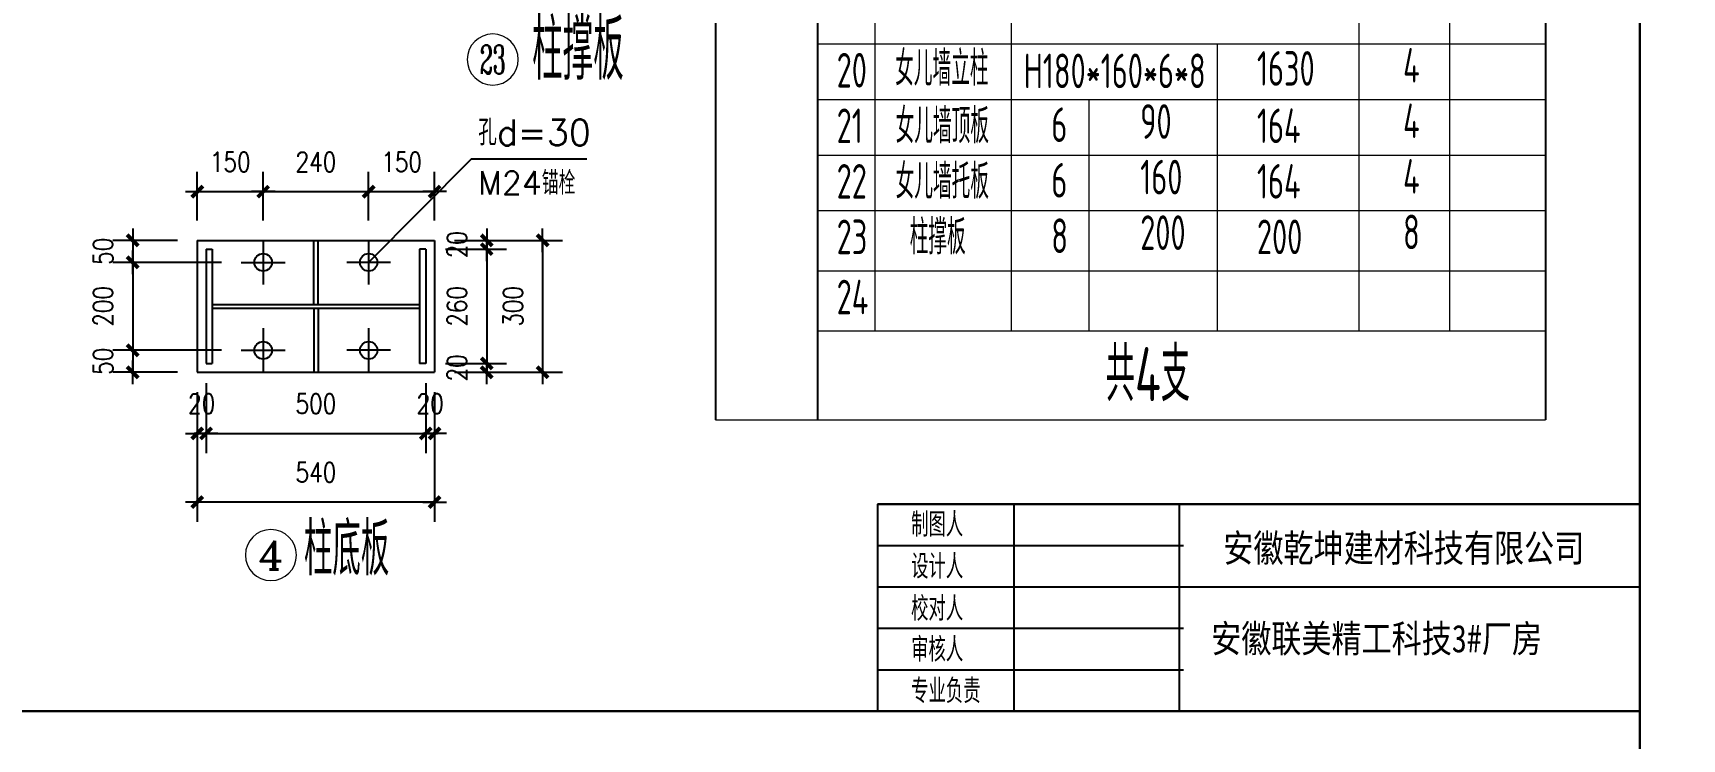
# Model space of a CAD drawing. Header units: millimetres. Extents: x 1471994 to 4527627, y -5186613 to -1927582.
# Drawn here: x 1502645 to 1510151, y -1975454 to -1972243 of the extents above; entities that cross this region are included whole.
import ezdxf
from ezdxf.enums import TextEntityAlignment as Align

# ---------------------------------------------------------------- set-up
doc = ezdxf.new("R2010")
doc.units = ezdxf.units.MM
doc.header["$LTSCALE"] = 1000
doc.header["$PDMODE"] = 34
doc.linetypes.add('CENTER', pattern=[50.8, 31.75, -6.35, 6.35, -6.35])
doc.layers.add('轴线层', color=1, linetype='CENTER', lineweight=15)
doc.layers.add('钢架', color=7, linetype='Continuous', lineweight=25)
doc.styles.add('COMPLEX', font='COMPLEX')
doc.styles.add('DIM_FONT', font='simplex.shx', dxfattribs={"width": 0.8, "bigfont": 'hztxt.shx'})
doc.styles.add('hz', font='gbenor.shx', dxfattribs={"width": 0.75, "height": 100, "bigfont": 'gbcbig.shx'})
doc.styles.get("Standard").update_dxf_attribs({"font": 'txt', "bigfont": 'gbcbig.shx'})
doc.styles.add('图框', font='')
doc.styles.get('图框').set_extended_font_data('SimSun')
doc.dimstyles.new('WGH(2)', dxfattribs={"dimscale": 1.2, "dimtxt": 100, "dimasz": 0.5, "dimexe": 75, "dimexo": 75, "dimgap": 75, "dimtad": 1, "dimdec": 0, "dimlfac": 0.5, "dimzin": 0, "dimdsep": 46, "dimtxsty": 'DIM_FONT', "dimblk1": '_DIMX', "dimblk2": '_DIMX', "dimsah": 1, "dimcen": 0.09, "dimclrd": 3, "dimclre": 3, "dimclrt": 7, "dimadec": 0, "dimazin": 0, "dimtfac": 1, "dimtdec": 0, "dimtix": 1, "dimtmove": 2, "dimatfit": 3, "dimldrblk": '_DIMX', "dimfxl": 1, "dimtolj": 1, "dimtzin": 0, "dimarcsym": 0})

# ---------------------------------------------------------------- blocks, each defined once
blk = doc.blocks.new('轴线标号')
at = {"lineweight": 13}
blk.add_circle((0, 0), 0.5, dxfattribs=at)
at = {"layer": '钢架', "lineweight": 13, "style": 'COMPLEX', "width": 1.041667}
blk.add_attdef('A', text='', height=0.56, dxfattribs=at).set_placement((-0.25, -0.28), (0.25, -0.28), align=Align.FIT)
blk = doc.blocks.new('_DIMX')
blk.add_line((-150, 0), (150, 0))
at = {"const_width": 50}
blk.add_lwpolyline([(-70, -70), (70, 70)], dxfattribs=at)
blk = doc.blocks.new('*D421')
at = {"color": 3, "lineweight": -2}
for p, q in [((1503303.3, -1973186), (1503009.2, -1973186)), ((1503099.2, -1973185.6), (1503099.2, -1973185.3)), ((1503099.2, -1973186), (1503099.2, -1973286)), ((1503503.3, -1973286), (1503009.2, -1973286)), ((1503099.2, -1973286.4), (1503099.2, -1973286.7))]:
    blk.add_line(p, q, dxfattribs=at)
at = {"layer": 'Defpoints', "color": 0}
for p in [(1503393.3, -1973186), (1503099.2, -1973286), (1503593.3, -1973286)]:
    blk.add_point(p, dxfattribs=at)
at = {"color": 3, "lineweight": -2, "xscale": 0.36, "yscale": 0.36, "zscale": 0.36}
for p, rotation in [((1503099.2, -1973186), 270), ((1503099.2, -1973286), 90)]:
    blk.add_blockref('_DIMX', p, dxfattribs=dict(at, rotation=rotation))
at = {"color": 7, "insert": (1502964.2, -1973236), "char_height": 90, "attachment_point": 5, "rotation": 90, "style": 'DIM_FONT'}
blk.add_mtext('\\A1;50', dxfattribs=at)
blk = doc.blocks.new('*D422')
at = {"color": 3, "lineweight": -2}
for p, q in [((1503503.3, -1973286), (1503009.2, -1973286)), ((1503099.2, -1973286.4), (1503099.2, -1973685.6)), ((1503503.3, -1973686), (1503009.2, -1973686))]:
    blk.add_line(p, q, dxfattribs=at)
at = {"layer": 'Defpoints', "color": 0}
for p in [(1503593.3, -1973286), (1503099.2, -1973686), (1503593.3, -1973686)]:
    blk.add_point(p, dxfattribs=at)
at = {"color": 3, "lineweight": -2, "xscale": 0.36, "yscale": 0.36, "zscale": 0.36}
for p, rotation in [((1503099.2, -1973286), 90), ((1503099.2, -1973686), 270)]:
    blk.add_blockref('_DIMX', p, dxfattribs=dict(at, rotation=rotation))
at = {"color": 7, "insert": (1502964.2, -1973486), "char_height": 90, "attachment_point": 5, "rotation": 90, "style": 'DIM_FONT'}
blk.add_mtext('\\A1;200', dxfattribs=at)
blk = doc.blocks.new('*D423')
at = {"color": 3, "lineweight": -2}
for p, q in [((1503503.3, -1973686), (1503009.2, -1973686)), ((1503099.2, -1973685.6), (1503099.2, -1973685.3)), ((1503099.2, -1973686), (1503099.2, -1973786)), ((1503303.3, -1973786), (1503009.2, -1973786)), ((1503099.2, -1973786.4), (1503099.2, -1973786.7))]:
    blk.add_line(p, q, dxfattribs=at)
at = {"layer": 'Defpoints', "color": 0}
for p in [(1503593.3, -1973686), (1503099.2, -1973786), (1503393.3, -1973786)]:
    blk.add_point(p, dxfattribs=at)
at = {"color": 3, "lineweight": -2, "xscale": 0.36, "yscale": 0.36, "zscale": 0.36}
for p, rotation in [((1503099.2, -1973686), 270), ((1503099.2, -1973786), 90)]:
    blk.add_blockref('_DIMX', p, dxfattribs=dict(at, rotation=rotation))
at = {"color": 7, "insert": (1502964.2, -1973736), "char_height": 90, "attachment_point": 5, "rotation": 90, "style": 'DIM_FONT'}
blk.add_mtext('\\A1;50', dxfattribs=at)
blk = doc.blocks.new('*D424')
at = {"color": 3, "lineweight": -2}
for p, q in [((1503393.3, -1973096), (1503393.3, -1972874.3)), ((1503693.3, -1973096), (1503693.3, -1972874.3)), ((1503392.9, -1972964.3), (1503392.6, -1972964.3)), ((1503393.3, -1972964.3), (1503693.3, -1972964.3)), ((1503693.7, -1972964.3), (1503694, -1972964.3))]:
    blk.add_line(p, q, dxfattribs=at)
at = {"layer": 'Defpoints', "color": 0}
for p in [(1503693.3, -1972964.3), (1503393.3, -1973186), (1503693.3, -1973186)]:
    blk.add_point(p, dxfattribs=at)
at = {"color": 3, "lineweight": -2, "xscale": 0.36, "yscale": 0.36, "zscale": 0.36}
blk.add_blockref('_DIMX', (1503393.3, -1972964.3), dxfattribs=at)
at = {"color": 3, "lineweight": -2, "xscale": 0.36, "yscale": 0.36, "zscale": 0.36, "rotation": 180}
blk.add_blockref('_DIMX', (1503693.3, -1972964.3), dxfattribs=at)
at = {"color": 7, "insert": (1503543.3, -1972829.3), "char_height": 90, "attachment_point": 5, "style": 'DIM_FONT'}
blk.add_mtext('\\A1;150', dxfattribs=at)
blk = doc.blocks.new('*D425')
at = {"color": 3, "lineweight": -2}
for p, q in [((1503693.3, -1973096), (1503693.3, -1972874.3)), ((1504173.3, -1973096), (1504173.3, -1972874.3)), ((1503693.7, -1972964.3), (1504172.9, -1972964.3))]:
    blk.add_line(p, q, dxfattribs=at)
at = {"layer": 'Defpoints', "color": 0}
for p in [(1504173.3, -1972964.3), (1503693.3, -1973186), (1504173.3, -1973186)]:
    blk.add_point(p, dxfattribs=at)
at = {"color": 3, "lineweight": -2, "xscale": 0.36, "yscale": 0.36, "zscale": 0.36, "rotation": 180}
blk.add_blockref('_DIMX', (1503693.3, -1972964.3), dxfattribs=at)
at = {"color": 3, "lineweight": -2, "xscale": 0.36, "yscale": 0.36, "zscale": 0.36}
blk.add_blockref('_DIMX', (1504173.3, -1972964.3), dxfattribs=at)
at = {"color": 7, "insert": (1503933.3, -1972829.3), "char_height": 90, "attachment_point": 5, "style": 'DIM_FONT'}
blk.add_mtext('\\A1;240', dxfattribs=at)
blk = doc.blocks.new('*D426')
at = {"color": 3, "lineweight": -2}
for p, q in [((1504173.3, -1973096), (1504173.3, -1972874.3)), ((1504473.3, -1973096), (1504473.3, -1972874.3)), ((1504172.9, -1972964.3), (1504172.6, -1972964.3)), ((1504173.3, -1972964.3), (1504473.3, -1972964.3)), ((1504473.7, -1972964.3), (1504474, -1972964.3))]:
    blk.add_line(p, q, dxfattribs=at)
at = {"layer": 'Defpoints', "color": 0}
for p in [(1504473.3, -1972964.3), (1504173.3, -1973186), (1504473.3, -1973186)]:
    blk.add_point(p, dxfattribs=at)
at = {"color": 3, "lineweight": -2, "xscale": 0.36, "yscale": 0.36, "zscale": 0.36}
blk.add_blockref('_DIMX', (1504173.3, -1972964.3), dxfattribs=at)
at = {"color": 3, "lineweight": -2, "xscale": 0.36, "yscale": 0.36, "zscale": 0.36, "rotation": 180}
blk.add_blockref('_DIMX', (1504473.3, -1972964.3), dxfattribs=at)
at = {"color": 7, "insert": (1504323.3, -1972829.3), "char_height": 90, "attachment_point": 5, "style": 'DIM_FONT'}
blk.add_mtext('\\A1;150', dxfattribs=at)
blk = doc.blocks.new('*D427')
at = {"color": 3, "lineweight": -2}
for p, q in [((1504563.3, -1973186), (1505055.2, -1973186)), ((1504965.2, -1973186.4), (1504965.2, -1973785.6)), ((1504563.3, -1973786), (1505055.2, -1973786))]:
    blk.add_line(p, q, dxfattribs=at)
at = {"layer": 'Defpoints', "color": 0}
for p in [(1504473.3, -1973186), (1504473.3, -1973786), (1504965.2, -1973786)]:
    blk.add_point(p, dxfattribs=at)
at = {"color": 3, "lineweight": -2, "xscale": 0.36, "yscale": 0.36, "zscale": 0.36}
for p, rotation in [((1504965.2, -1973186), 90), ((1504965.2, -1973786), 270)]:
    blk.add_blockref('_DIMX', p, dxfattribs=dict(at, rotation=rotation))
at = {"color": 7, "insert": (1504830.2, -1973486), "char_height": 90, "attachment_point": 5, "rotation": 90, "style": 'DIM_FONT'}
blk.add_mtext('\\A1;300', dxfattribs=at)
blk = doc.blocks.new('*D428')
at = {"color": 3, "lineweight": -2}
for p, q in [((1503393.3, -1973876), (1503393.3, -1974466.3)), ((1504473.3, -1973876), (1504473.3, -1974466.3)), ((1504472.9, -1974376.3), (1503393.7, -1974376.3))]:
    blk.add_line(p, q, dxfattribs=at)
at = {"layer": 'Defpoints', "color": 0}
for p in [(1503393.3, -1973786), (1504473.3, -1973786), (1503393.3, -1974376.3)]:
    blk.add_point(p, dxfattribs=at)
at = {"color": 3, "lineweight": -2, "xscale": 0.36, "yscale": 0.36, "zscale": 0.36, "rotation": 180}
blk.add_blockref('_DIMX', (1503393.3, -1974376.3), dxfattribs=at)
at = {"color": 3, "lineweight": -2, "xscale": 0.36, "yscale": 0.36, "zscale": 0.36}
blk.add_blockref('_DIMX', (1504473.3, -1974376.3), dxfattribs=at)
at = {"color": 7, "insert": (1503933.3, -1974241.3), "char_height": 90, "attachment_point": 5, "style": 'DIM_FONT'}
blk.add_mtext('\\A1;540', dxfattribs=at)
blk = doc.blocks.new('*D429')
at = {"color": 3, "lineweight": -2}
for p, q in [((1503393.3, -1973876), (1503393.3, -1974154.1)), ((1503433.3, -1973836), (1503433.3, -1974154.1)), ((1503392.9, -1974064.1), (1503392.6, -1974064.1)), ((1503393.3, -1974064.1), (1503433.3, -1974064.1)), ((1503433.7, -1974064.1), (1503434, -1974064.1))]:
    blk.add_line(p, q, dxfattribs=at)
at = {"layer": 'Defpoints', "color": 0}
for p in [(1503433.3, -1973746), (1503393.3, -1973786), (1503433.3, -1974064.1)]:
    blk.add_point(p, dxfattribs=at)
at = {"color": 3, "lineweight": -2, "xscale": 0.36, "yscale": 0.36, "zscale": 0.36}
blk.add_blockref('_DIMX', (1503393.3, -1974064.1), dxfattribs=at)
at = {"color": 3, "lineweight": -2, "xscale": 0.36, "yscale": 0.36, "zscale": 0.36, "rotation": 180}
blk.add_blockref('_DIMX', (1503433.3, -1974064.1), dxfattribs=at)
at = {"color": 7, "insert": (1503413.3, -1973929.1), "char_height": 90, "attachment_point": 5, "style": 'DIM_FONT'}
blk.add_mtext('\\A1;20', dxfattribs=at)
blk = doc.blocks.new('*D430')
at = {"color": 3, "lineweight": -2}
for p, q in [((1503433.3, -1973836), (1503433.3, -1974154.1)), ((1504433.3, -1973836), (1504433.3, -1974154.1)), ((1503433.7, -1974064.1), (1504432.9, -1974064.1))]:
    blk.add_line(p, q, dxfattribs=at)
at = {"layer": 'Defpoints', "color": 0}
for p in [(1503433.3, -1973746), (1504433.3, -1973746), (1504433.3, -1974064.1)]:
    blk.add_point(p, dxfattribs=at)
at = {"color": 3, "lineweight": -2, "xscale": 0.36, "yscale": 0.36, "zscale": 0.36, "rotation": 180}
blk.add_blockref('_DIMX', (1503433.3, -1974064.1), dxfattribs=at)
at = {"color": 3, "lineweight": -2, "xscale": 0.36, "yscale": 0.36, "zscale": 0.36}
blk.add_blockref('_DIMX', (1504433.3, -1974064.1), dxfattribs=at)
at = {"color": 7, "insert": (1503933.3, -1973929.1), "char_height": 90, "attachment_point": 5, "style": 'DIM_FONT'}
blk.add_mtext('\\A1;500', dxfattribs=at)
blk = doc.blocks.new('*D431')
at = {"color": 3, "lineweight": -2}
for p, q in [((1504433.3, -1973836), (1504433.3, -1974154.1)), ((1504473.3, -1973876), (1504473.3, -1974154.1)), ((1504432.9, -1974064.1), (1504432.6, -1974064.1)), ((1504433.3, -1974064.1), (1504473.3, -1974064.1)), ((1504473.7, -1974064.1), (1504474, -1974064.1))]:
    blk.add_line(p, q, dxfattribs=at)
at = {"layer": 'Defpoints', "color": 0}
for p in [(1504433.3, -1973746), (1504473.3, -1973786), (1504473.3, -1974064.1)]:
    blk.add_point(p, dxfattribs=at)
at = {"color": 3, "lineweight": -2, "xscale": 0.36, "yscale": 0.36, "zscale": 0.36}
blk.add_blockref('_DIMX', (1504433.3, -1974064.1), dxfattribs=at)
at = {"color": 3, "lineweight": -2, "xscale": 0.36, "yscale": 0.36, "zscale": 0.36, "rotation": 180}
blk.add_blockref('_DIMX', (1504473.3, -1974064.1), dxfattribs=at)
at = {"color": 7, "insert": (1504453.3, -1973929.1), "char_height": 90, "attachment_point": 5, "style": 'DIM_FONT'}
blk.add_mtext('\\A1;20', dxfattribs=at)
blk = doc.blocks.new('*D432')
at = {"color": 3, "lineweight": -2}
for p, q in [((1504523.3, -1973226), (1504800.6, -1973226)), ((1504563.3, -1973186), (1504800.6, -1973186)), ((1504710.6, -1973185.6), (1504710.6, -1973185.3)), ((1504710.6, -1973186), (1504710.6, -1973226)), ((1504710.6, -1973226.4), (1504710.6, -1973226.7))]:
    blk.add_line(p, q, dxfattribs=at)
at = {"layer": 'Defpoints', "color": 0}
for p in [(1504433.3, -1973226), (1504473.3, -1973186), (1504710.6, -1973226)]:
    blk.add_point(p, dxfattribs=at)
at = {"color": 3, "lineweight": -2, "xscale": 0.36, "yscale": 0.36, "zscale": 0.36}
for p, rotation in [((1504710.6, -1973186), 270), ((1504710.6, -1973226), 90)]:
    blk.add_blockref('_DIMX', p, dxfattribs=dict(at, rotation=rotation))
at = {"color": 7, "insert": (1504575.6, -1973206), "char_height": 90, "attachment_point": 5, "rotation": 90, "style": 'DIM_FONT'}
blk.add_mtext('\\A1;20', dxfattribs=at)
blk = doc.blocks.new('*D433')
at = {"color": 3, "lineweight": -2}
for p, q in [((1504523.3, -1973226), (1504800.6, -1973226)), ((1504710.6, -1973226.4), (1504710.6, -1973745.6)), ((1504523.3, -1973746), (1504800.6, -1973746))]:
    blk.add_line(p, q, dxfattribs=at)
at = {"layer": 'Defpoints', "color": 0}
for p in [(1504433.3, -1973226), (1504433.3, -1973746), (1504710.6, -1973746)]:
    blk.add_point(p, dxfattribs=at)
at = {"color": 3, "lineweight": -2, "xscale": 0.36, "yscale": 0.36, "zscale": 0.36}
for p, rotation in [((1504710.6, -1973226), 90), ((1504710.6, -1973746), 270)]:
    blk.add_blockref('_DIMX', p, dxfattribs=dict(at, rotation=rotation))
at = {"color": 7, "insert": (1504575.6, -1973486), "char_height": 90, "attachment_point": 5, "rotation": 90, "style": 'DIM_FONT'}
blk.add_mtext('\\A1;260', dxfattribs=at)
blk = doc.blocks.new('*D434')
at = {"color": 3, "lineweight": -2}
for p, q in [((1504523.3, -1973746), (1504800.6, -1973746)), ((1504710.6, -1973745.6), (1504710.6, -1973745.3)), ((1504710.6, -1973746), (1504710.6, -1973786)), ((1504563.3, -1973786), (1504800.6, -1973786)), ((1504710.6, -1973786.4), (1504710.6, -1973786.7))]:
    blk.add_line(p, q, dxfattribs=at)
at = {"layer": 'Defpoints', "color": 0}
for p in [(1504433.3, -1973746), (1504473.3, -1973786), (1504710.6, -1973786)]:
    blk.add_point(p, dxfattribs=at)
at = {"color": 3, "lineweight": -2, "xscale": 0.36, "yscale": 0.36, "zscale": 0.36}
for p, rotation in [((1504710.6, -1973746), 270), ((1504710.6, -1973786), 90)]:
    blk.add_blockref('_DIMX', p, dxfattribs=dict(at, rotation=rotation))
at = {"color": 7, "insert": (1504575.6, -1973766), "char_height": 90, "attachment_point": 5, "rotation": 90, "style": 'DIM_FONT'}
blk.add_mtext('\\A1;20', dxfattribs=at)

msp = doc.modelspace()

# ---------------------------------------------------------------- linework, layer by layer
at = {"color": 1}
for p, q in [((1505751.8, -1967349.2), (1505751.8, -1974001.6)), ((1506217.6, -1974001.6), (1506217.6, -1967883.1))]:
    msp.add_line(p, q, dxfattribs=at)
for p, q in [((1509529.5, -1967349.2), (1509529.5, -1974001.6)), ((1504639.6, -1972816.8), (1504173.3, -1973286)), ((1505166.8, -1972816.8), (1504639.6, -1972816.8)), ((1503393.3, -1973186), (1503393.3, -1973786)), ((1503393.3, -1973186), (1504473.3, -1973186)), ((1503433.3, -1973226), (1503433.3, -1973746)), ((1503433.3, -1973226), (1503461.3, -1973226)), ((1503461.3, -1973226), (1503461.3, -1973746)), ((1503693.3, -1973186), (1503693.3, -1973386)), ((1503923.3, -1973478), (1503923.3, -1973186)), ((1503943.3, -1973478), (1503943.3, -1973186)), ((1504173.3, -1973186), (1504173.3, -1973386)), ((1504405.3, -1973226), (1504405.3, -1973746)), ((1504433.3, -1973226), (1504405.3, -1973226)), ((1504433.3, -1973226), (1504433.3, -1973746)), ((1504473.3, -1973186), (1504473.3, -1973786)), ((1503593.3, -1973286), (1503793.3, -1973286)), ((1504273.3, -1973286), (1504073.3, -1973286)), ((1503461.3, -1973478), (1504405.3, -1973478)), ((1503461.3, -1973494), (1504405.3, -1973494)), ((1503923.3, -1973494), (1503923.3, -1973786)), ((1503943.3, -1973494), (1503943.3, -1973786)), ((1503693.3, -1973586), (1503693.3, -1973786)), ((1504173.3, -1973586), (1504173.3, -1973786)), ((1503433.3, -1973746), (1503461.3, -1973746)), ((1503593.3, -1973686), (1503793.3, -1973686)), ((1504273.3, -1973686), (1504073.3, -1973686)), ((1504433.3, -1973746), (1504405.3, -1973746)), ((1503393.3, -1973786), (1504473.3, -1973786)), ((1509959.5, -1974260.4), (1509959.5, -1975186.1)), ((1509959.5, -1974386.1), (1506489.9, -1974386.1)), ((1506489.9, -1974386.1), (1506489.9, -1975327)), ((1506489.9, -1974386.1), (1509959.5, -1974386.1)), ((1506489.9, -1974386.1), (1506489.9, -1975327)), ((1506489.9, -1974386.1), (1509959.5, -1974386.1)), ((1507109.3, -1974386.1), (1507109.3, -1975327)), ((1507109.3, -1974386.1), (1507109.3, -1975327)), ((1507129.8, -1974386.1), (1509959.5, -1974386.1)), ((1507129.8, -1974386.1), (1509959.5, -1974386.1)), ((1507129.8, -1974386.1), (1509959.5, -1974386.1)), ((1507129.8, -1974386.1), (1509959.5, -1974386.1)), ((1507863.7, -1975327), (1507863.7, -1974386.1)), ((1509959.5, -1974386.1), (1509959.5, -1975327)), ((1506489.9, -1974574.3), (1507881.7, -1974574.3)), ((1506489.9, -1974574.3), (1507881.7, -1974574.3)), ((1506489.9, -1974762.5), (1509959.5, -1974762.5)), ((1506489.9, -1974762.5), (1509959.5, -1974762.5)), ((1506489.9, -1974950.6), (1507881.7, -1974950.6)), ((1506489.9, -1974950.6), (1507881.7, -1974950.6)), ((1506489.9, -1975138.8), (1507881.7, -1975138.8)), ((1506489.9, -1975138.8), (1507881.7, -1975138.8)), ((1506489.9, -1975327), (1507881.7, -1975327)), ((1506489.9, -1975327), (1509959.5, -1975327)), ((1509959.5, -1975341), (1509959.5, -1976276.1))]:
    msp.add_line(p, q)
for points in [[(1494808, -1962617.3), (1509959.5, -1962617.3), (1509959.5, -1975327), (1494808, -1975327)], [(1509959.5, -1970055), (1521005.1, -1970055), (1521005.1, -1977492.6), (1509959.5, -1977492.6)], [(1494808, -1975327), (1509959.5, -1975327), (1509959.5, -1988036.7), (1494808, -1988036.7)]]:
    msp.add_lwpolyline(points, close=True)
for centre in [(1503693.3, -1973286), (1504173.3, -1973286), (1503693.3, -1973686), (1504173.3, -1973686)]:
    msp.add_circle(centre, 40)
at = {"layer": '钢架', "lineweight": 13}
for p, q in [((1506477.7, -1967349.2), (1506477.7, -1973597.8)), ((1508680.2, -1967349.2), (1508680.2, -1973597.8)), ((1509092.8, -1967349.2), (1509092.8, -1973597.8)), ((1507097.3, -1971555.8), (1507097.3, -1972267.2)), ((1507097.3, -1972060.8), (1507097.3, -1973597.8)), ((1507097.3, -1972252.9), (1507097.3, -1972519.9)), ((1507097.3, -1972252.9), (1507097.3, -1972519.9)), ((1507097.3, -1972252.9), (1507097.3, -1972519.9)), ((1507097.3, -1972252.9), (1507097.3, -1972519.9)), ((1507097.3, -1972252.9), (1507097.3, -1972519.9)), ((1507097.3, -1972252.9), (1507097.3, -1972519.9)), ((1507097.3, -1972252.9), (1507097.3, -1972519.9)), ((1506217.6, -1972292.5), (1509529.5, -1972292.5)), ((1507097.3, -1972267.2), (1507097.3, -1972496.7)), ((1507097.3, -1972267.2), (1507097.3, -1972496.7)), ((1508035.2, -1972292.5), (1508035.2, -1973597.8)), ((1506217.6, -1972545.2), (1509529.5, -1972545.2)), ((1507097.3, -1972505.5), (1507097.3, -1972772.5)), ((1507097.3, -1972505.5), (1507097.3, -1972772.5)), ((1507097.3, -1972505.5), (1507097.3, -1972772.5)), ((1507097.3, -1972505.5), (1507097.3, -1972772.5)), ((1507097.3, -1972505.5), (1507097.3, -1972772.5)), ((1507097.3, -1972505.5), (1507097.3, -1972772.5)), ((1507097.3, -1972505.5), (1507097.3, -1972772.5)), ((1507097.3, -1972519.9), (1507097.3, -1972749.4)), ((1507097.3, -1972519.9), (1507097.3, -1972749.4)), ((1507097.3, -1972528.7), (1507097.3, -1972795.7)), ((1507097.3, -1972528.7), (1507097.3, -1972795.7)), ((1507097.3, -1972528.7), (1507097.3, -1972795.7)), ((1507097.3, -1972528.7), (1507097.3, -1972795.7)), ((1507097.3, -1972528.7), (1507097.3, -1972795.7)), ((1507097.3, -1972528.7), (1507097.3, -1972795.7)), ((1507097.3, -1972528.7), (1507097.3, -1972795.7)), ((1507097.3, -1972543), (1507097.3, -1972772.5)), ((1507097.3, -1972543), (1507097.3, -1972772.5)), ((1507451.1, -1972543), (1507451.1, -1972772.5)), ((1507451.1, -1972543), (1507451.1, -1972776.6)), ((1507451.1, -1972543), (1507451.1, -1972795.7)), ((1507451.1, -1972543), (1507451.1, -1972799.7)), ((1507097.3, -1972758.2), (1507097.3, -1973025.2)), ((1507097.3, -1972758.2), (1507097.3, -1973025.2)), ((1507097.3, -1972758.2), (1507097.3, -1973025.2)), ((1507097.3, -1972758.2), (1507097.3, -1973025.2)), ((1507097.3, -1972758.2), (1507097.3, -1973025.2)), ((1507097.3, -1972758.2), (1507097.3, -1973025.2)), ((1507097.3, -1972758.2), (1507097.3, -1973025.2)), ((1507097.3, -1972772.5), (1507097.3, -1973002)), ((1507097.3, -1972772.5), (1507097.3, -1973002)), ((1507097.3, -1972781.3), (1507097.3, -1973048.3)), ((1507097.3, -1972781.3), (1507097.3, -1973048.3)), ((1507097.3, -1972781.3), (1507097.3, -1973048.3)), ((1507097.3, -1972781.3), (1507097.3, -1973048.3)), ((1507097.3, -1972781.3), (1507097.3, -1973048.3)), ((1507097.3, -1972781.3), (1507097.3, -1973048.3)), ((1507097.3, -1972781.3), (1507097.3, -1973048.3)), ((1507451.1, -1972758.2), (1507451.1, -1972776.6)), ((1506217.6, -1972797.8), (1509529.5, -1972797.8)), ((1507097.3, -1972795.7), (1507097.3, -1973025.2)), ((1507097.3, -1972795.7), (1507097.3, -1973025.2)), ((1507451.1, -1972795.7), (1507451.1, -1973025.2)), ((1507451.1, -1972795.7), (1507451.1, -1973029.3)), ((1507451.1, -1972795.7), (1507451.1, -1973048.3)), ((1507451.1, -1972795.7), (1507451.1, -1973052.4)), ((1507451.1, -1972797.8), (1507451.1, -1973597.8)), ((1506217.6, -1973050.5), (1509529.5, -1973050.5)), ((1507097.3, -1973010.9), (1507097.3, -1973277.9)), ((1507097.3, -1973010.9), (1507097.3, -1973277.9)), ((1507097.3, -1973010.9), (1507097.3, -1973277.9)), ((1507097.3, -1973010.9), (1507097.3, -1973277.9)), ((1507097.3, -1973010.9), (1507097.3, -1973277.9)), ((1507097.3, -1973010.9), (1507097.3, -1973277.9)), ((1507097.3, -1973010.9), (1507097.3, -1973277.9)), ((1507097.3, -1973025.2), (1507097.3, -1973254.7)), ((1507097.3, -1973025.2), (1507097.3, -1973254.7)), ((1507097.3, -1973034), (1507097.3, -1973301)), ((1507097.3, -1973034), (1507097.3, -1973301)), ((1507097.3, -1973034), (1507097.3, -1973301)), ((1507097.3, -1973034), (1507097.3, -1973301)), ((1507097.3, -1973034), (1507097.3, -1973301)), ((1507097.3, -1973034), (1507097.3, -1973301)), ((1507097.3, -1973034), (1507097.3, -1973301)), ((1507097.3, -1973048.3), (1507097.3, -1973277.9)), ((1507097.3, -1973048.3), (1507097.3, -1973277.9)), ((1507451.1, -1973010.9), (1507451.1, -1973029.3)), ((1507451.1, -1973048.3), (1507451.1, -1973277.9)), ((1507451.1, -1973048.3), (1507451.1, -1973281.9)), ((1507451.1, -1973048.3), (1507451.1, -1973301)), ((1507451.1, -1973048.3), (1507451.1, -1973305.1)), ((1506217.6, -1973324.1), (1509529.5, -1973324.1)), ((1506217.6, -1973324.1), (1509529.5, -1973324.1)), ((1506217.6, -1973324.1), (1509529.5, -1973324.1)), ((1506217.6, -1973324.1), (1509529.5, -1973324.1)), ((1506217.6, -1973324.1), (1509529.5, -1973324.1)), ((1506217.6, -1973324.1), (1509529.5, -1973324.1)), ((1506217.6, -1973324.1), (1509529.5, -1973324.1)), ((1506217.6, -1973324.1), (1509529.5, -1973324.1)), ((1506217.6, -1973324.1), (1509529.5, -1973324.1)), ((1506217.6, -1973597.8), (1509529.5, -1973597.8)), ((1506217.6, -1973597.8), (1509529.5, -1973597.8)), ((1506217.6, -1973597.8), (1509529.5, -1973597.8)), ((1506217.6, -1973597.8), (1509529.5, -1973597.8)), ((1506217.6, -1973597.8), (1509529.5, -1973597.8)), ((1506217.6, -1973597.8), (1509529.5, -1973597.8)), ((1506217.6, -1973597.8), (1509529.5, -1973597.8)), ((1505751.8, -1974001.6), (1509529.5, -1974001.6))]:
    msp.add_line(p, q, dxfattribs=at)

# ---------------------------------------------------------------- block references
ref = msp.add_blockref('轴线标号', (1504738.3, -1972363.3), dxfattribs=dict(xscale=-232.0951669606147, yscale=232.0951669606147, zscale=232.0951669606781))
ref.add_attrib('A', '23', dxfattribs={"layer": '钢架', "lineweight": 13, "height": 129.97, "style": 'COMPLEX', "width": 0.551471}).set_placement((1504680.2, -1972428.3), (1504796.3, -1972428.3), align=Align.FIT)
ref = msp.add_blockref('轴线标号', (1503728.3, -1974617.6), dxfattribs=dict(xscale=-232.0951669606147, yscale=232.0951669606147, zscale=232.0951669606781))
ref.add_attrib('A', '4', dxfattribs={"layer": '钢架', "lineweight": 13, "height": 130, "style": 'COMPLEX', "width": 1.171875}).set_placement((1503670.3, -1974682.6), (1503786.3, -1974682.6), align=Align.FIT)

# ---------------------------------------------------------------- texts
for s, height, style, width, p in [('柱撑板', 276, 'hz', 0.7, (1504917.2, -1972455.7)), ('安徽乾坤建材科技有限公司         ', 125.457, '图框', 0.8, (1508063.6, -1974648.4)), ('安徽乾坤建材科技有限公司         ', 125.457, '图框', 0.8, (1508063.6, -1974648.4))]:
    msp.add_text(s, height=height, dxfattribs=dict(style=style, width=width)).set_placement(p)
for tag, p in [('制图人', (1506642.4, -1974533.9)), ('制图人', (1506642.4, -1974533.9)), ('设计人', (1506642.4, -1974724.3)), ('设计人', (1506642.4, -1974724.3)), ('校对人', (1506642.4, -1974916.2)), ('校对人', (1506642.4, -1974916.2)), ('审核人', (1506642.4, -1975101.9)), ('审核人', (1506642.4, -1975101.9)), ('专业负责', (1506642.4, -1975290.6)), ('专业负责', (1506642.4, -1975290.6))]:
    msp.add_attdef(tag, p, '', height=109.8)
at = {"style": '图框', "width": 0.8}
msp.add_attdef('安徽联美精工科技3#厂房', (1508008.3, -1975060.1), '宣城市博远顺达', height=125.46, dxfattribs=at)
at = {"layer": '轴线层', "color": 0, "linetype": 'ByBlock', "attachment_point": 1}
for s, insert, char_height, own_width in [('孔d=30', (1504671.9, -1972636.6), 117.6, 1446.473), ('M24锚栓', (1504671.2, -1972871.7), 105.84, 1301.826)]:
    msp.add_mtext_dynamic_manual_height_columns(s, width=1506.743, gutter_width=12.5, heights=[336], dxfattribs=dict(at, insert=insert, char_height=char_height)).dxf.set("width", own_width)
at = {"layer": '钢架', "lineweight": 13, "attachment_point": 1, "style": 'hz'}
for s, insert, char_height, width in [('女儿墙立柱', (1506569.8, -1972325), 157.39, 645.006), ('\\pi400,t600;    1630', (1507560.5, -1972325.1), 157.386, 976.781), ('\\pi400,t600;   4', (1508289.7, -1972310.9), 157.386, 976.781), ('20', (1506303.6, -1972333.4), 157.39, 645.006), ('\\pi400,t600;H180*160*6*8   ', (1506755, -1972336.3), 157.386, 1068.691), ('21', (1506303.6, -1972586.1), 157.39, 645.006), (' 女儿墙顶板', (1506507.9, -1972586.7), 157.39, 645.006), ('\\pi400,t600;     6', (1506560.5, -1972581.1), 157.386, 976.781), ('\\pi400,t600;    90', (1507029.2, -1972566.7), 157.386, 976.781), ('\\pi400,t600;    164', (1507560.5, -1972585.9), 157.386, 976.781), ('\\pi400,t600;   4', (1508289.7, -1972563.5), 157.386, 976.781), ('22', (1506303.6, -1972838.8), 157.39, 645.006), (' 女儿墙托板', (1506507.9, -1972839.4), 157.39, 645.006), ('\\pi400,t600;     6', (1506560.5, -1972833.8), 157.386, 976.781), ('\\pi400,t600;    160', (1507029.2, -1972819.4), 157.386, 976.781), ('\\pi400,t600;    164', (1507560.5, -1972838.6), 157.386, 976.781), ('\\pi400,t600;   4', (1508289.7, -1972816.2), 157.386, 976.781), ('  柱撑板', (1506507.9, -1973092.1), 157.39, 645.006), ('\\pi400,t600;    200', (1507029.2, -1973072.1), 157.386, 976.781), ('\\pi400,t600;   8', (1508289.7, -1973068.9), 157.386, 976.781), ('23', (1506303.6, -1973091.4), 157.39, 645.006), ('\\pi400,t600;     8', (1506560.5, -1973086.5), 157.386, 976.781), ('\\pi400,t600;    200', (1507560.5, -1973091.3), 157.386, 976.781), ('24', (1506303.6, -1973365.1), 157.39, 645.006), ('共4支', (1507528.2, -1973671.7), 245.92, 788.873), ('柱底板', (1503878.5, -1974469.7), 240, 983.576)]:
    msp.add_mtext(s, dxfattribs=dict(at, insert=insert, char_height=char_height, width=width))

# ---------------------------------------------------------------- dimensions: what is measured, and where the dimension line sits
for base, p1, p2, picture, middle in [((1503693.3, -1972964.3), (1503393.3, -1973186), (1503693.3, -1973186), '*D424', (1503543.3, -1972829.3)), ((1504173.3, -1972964.3), (1503693.3, -1973186), (1504173.3, -1973186), '*D425', (1503933.3, -1972829.3)), ((1504473.3, -1972964.3), (1504173.3, -1973186), (1504473.3, -1973186), '*D426', (1504323.3, -1972829.3)), ((1503433.3, -1974064.1), (1503393.3, -1973786), (1503433.3, -1973746), '*D429', (1503413.3, -1973929.1)), ((1504433.3, -1974064.1), (1503433.3, -1973746), (1504433.3, -1973746), '*D430', (1503933.3, -1973929.1)), ((1504473.3, -1974064.1), (1504433.3, -1973746), (1504473.3, -1973786), '*D431', (1504453.3, -1973929.1)), ((1503393.3, -1974376.3), (1504473.3, -1973786), (1503393.3, -1973786), '*D428', (1503933.3, -1974241.3))]:
    dim = msp.add_linear_dim(base=base, p1=p1, p2=p2, dimstyle='WGH(2)', override={"dimtxt": 75, "dimasz": 0.3})
    dim.commit()
    dim.dimension.update_dxf_attribs({"geometry": picture, "text_midpoint": middle})
for base, p1, p2, picture, middle in [((1503099.2, -1973286), (1503393.3, -1973186), (1503593.3, -1973286), '*D421', (1502964.2, -1973236)), ((1504710.6, -1973226), (1504473.3, -1973186), (1504433.3, -1973226), '*D432', (1504575.6, -1973206)), ((1504965.2, -1973786), (1504473.3, -1973186), (1504473.3, -1973786), '*D427', (1504830.2, -1973486)), ((1503099.2, -1973686), (1503593.3, -1973286), (1503593.3, -1973686), '*D422', (1502964.2, -1973486)), ((1504710.6, -1973746), (1504433.3, -1973226), (1504433.3, -1973746), '*D433', (1504575.6, -1973486)), ((1503099.2, -1973786), (1503593.3, -1973686), (1503393.3, -1973786), '*D423', (1502964.2, -1973736)), ((1504710.6, -1973786), (1504433.3, -1973746), (1504473.3, -1973786), '*D434', (1504575.6, -1973766))]:
    dim = msp.add_linear_dim(base=base, p1=p1, p2=p2, angle=90, dimstyle='WGH(2)', override={"dimtxt": 75, "dimasz": 0.3})
    dim.commit()
    dim.dimension.update_dxf_attribs({"geometry": picture, "text_midpoint": middle})

doc.saveas('drawing.dxf')
